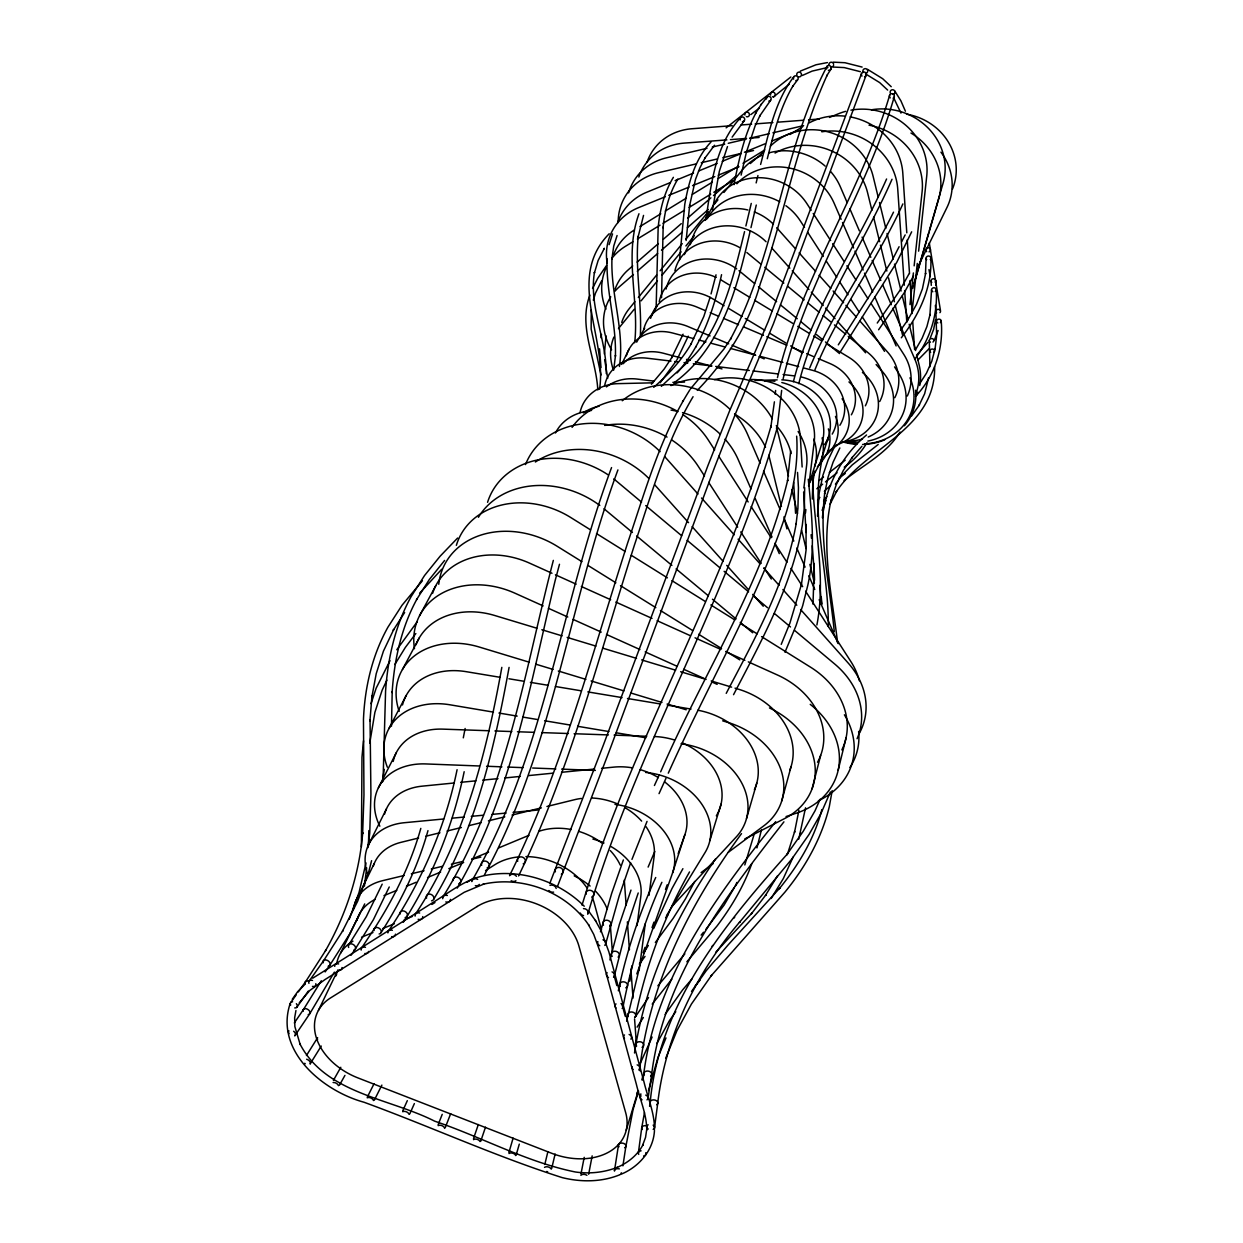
<?xml version="1.0" encoding="UTF-8"?>
<svg xmlns="http://www.w3.org/2000/svg" width="1243" height="1243" viewBox="0 0 1243 1243"><rect width="100%" height="100%" fill="white"/><g stroke="black" fill="none" stroke-linecap="round" stroke-linejoin="round"><path stroke-width="1.5" d="M806.07 524.391L806.054 550.245L801.347 585.142M599.546 348.801L600.99 367.477M931.535 289.914L929.919 315.256L930.075 314.463L926.905 326.583L922.088 338.282L915.594 349.64M611.96 258.497C610.546 294.669 624.856 330.327 619.418 366.483M607.066 258.777C605.931 291.499 616.512 323.522 615.394 356.259L615.503 355.374L613.669 370.15M661.525 297.714L663.156 227.003L663.047 227.842C664.725 210.828 668.967 193.861 677.823 179.116M656.149 307.534L658.168 227.22M391.483 726.161L392.198 691.559L392.12 692.584C394.217 660.095 401.287 627.591 417.042 598.862L416.545 599.67L429.255 579.611L444.606 560.438M804.672 487.629L804.268 508.387L802.279 525.447C791.946 586.106 761.524 640.735 733.541 694.697M368.41 846.032L368.845 830.573M361.402 846.732L361.977 757.173L363.5 740.766M812.3 499.064L812.875 482.004L814.631 471.128M930.836 258.124C932.281 287.428 918.997 315.163 901.315 337.785M926.097 258.249L925.476 274.019L925.647 273.227L922.43 288.811L916.464 304.457L907.778 320.041M640.269 337.257C642.165 303.603 634.971 269.855 638.187 236.217M634.691 342.726C639.353 300.045 623.691 255.157 638.98 213.749M383.062 780.697L385.579 691.124C387.832 658.308 395.134 625.54 411.153 596.562L424.547 575.525L440.115 556.211L457.61 538.033M790.703 450.789L787.549 480.963L787.751 479.876C762.814 583.759 702.621 674.576 660.654 771.825M679.533 259.865L684.784 204.24C688.762 181.975 695.132 158.824 711.027 141.935M369.746 743.19L374.904 712.317L382.129 690.222L386.884 680.139M781.661 390.395L777.248 427.204M599.546 389.245C607.501 337.397 565.487 278.168 609.194 233.746M686.136 240.505L689.679 204.924M774.405 401.831L770.831 427.219L771.033 426.085C723.364 591.311 631.926 740.44 582.035 905.137M775.212 394.249L775.616 390.457M909.985 304.597L913.387 272.947M914.149 265.847L922.104 191.795A63.346 58.732 18.2 0 0 868.997 125.155M912.067 311.807L917.287 263.423M918.624 251.148L926.734 176.102A62.461 58.126 18.1 0 0 850.911 110.161M591.28 309.927L591.155 329.022L601.006 375.044M816.884 624.996C826.548 575.276 813.264 525.54 812.549 475.758M935.047 349.205L936.663 335.548L935.87 311.434M934.627 366.732C935.87 429.658 865.377 447.107 836.119 492.042L836.632 491.327L830.075 504.13M803.879 487.955L806.614 465.441A59.711 51.647 20 0 0 798.115 431.523M813 604.191L814.103 570.615L812.3 545.724M928.614 377.639L924.652 393.705L918.997 405.575L919.463 404.907L911.368 416.296M805.448 513.188L805.884 509.583M808.789 485.997L814.212 441.716A58.701 51.087 19.9 0 0 750.352 379.503M364.401 886.197L366.669 867.832M367.975 847.602L369.746 833.105L370.927 794.153L370.041 719.79L369.948 720.831L371.983 695.707L371.906 696.733L376.225 673.659L383.434 651.13L393.751 629.455L393.27 630.263L404.628 612.535M629.844 981.162L631.801 965.997M637.038 925.6L640.844 896.187A58.607 44.966 20.5 0 0 610.857 846.467M639.151 970.332L645.272 923.813M649.017 895.333L654.113 856.645A57.349 44.499 20.5 0 0 645.987 826.642M654.579 1127.199L657.811 1102.727M638.312 1153.333L641.668 1128.209M649.576 1106.332L650.089 1102.572M382.456 782.049L384.196 769.37M611.851 259.336L613.716 246.176L617.087 235.517M658.277 226.397C660.033 209.244 664.368 192.152 673.38 177.314M646.795 1129.001L645.552 1137.376L642.631 1145.3L643.175 1144.383C637.659 1155.198 627.715 1162.997 616.652 1167.643M654.471 1130.338C653.569 1150.474 638.545 1167.395 620.288 1174.542M712.472 210.02L719.324 171.316L727.481 146.596M622.914 1165.841L625.975 1145.735M648.147 1097.709L651.736 1073.999M606.056 335.874L604.378 354.084M705.838 219.793C711.229 184.601 715.02 144.887 740.657 117.634M618.548 1144.554L614.43 1171.046A3.869 2.486 9.1 0 1 619.356 1168.886M640.3 1097.522L640.86 1093.871M643.004 1080.058C653.678 980.354 715.129 897.508 775.71 821.654M821.903 460.376C810.063 515.643 828.863 571.019 828.304 626.488M600.99 337.739L601.519 334.383M639.741 1068.809C649.965 982.188 690.393 903.086 741.512 833.618M634.505 1053.007C645.101 982.747 675.337 917.085 715.533 858.96M832.173 790.641L829.314 806.629C821.639 838.217 805.48 867.024 784.986 892.054L711.058 975.91L711.726 975.071L691.419 1004.064L676.969 1030.587L665.642 1058.399M777.45 377.654C801.098 278.603 860.995 192.556 889.631 95.214M657.64 1103.722C665.549 1036.134 696.049 973.036 740.067 921.591L739.43 922.415L791.853 858.96L809.007 834.519L820.893 813.652L830.402 791.915M641.823 1127.246L644.48 1112.578M650.26 1101.562C659.536 1003.365 724.374 924.776 787.285 854.05L786.648 854.842L803.164 831.427L815.02 810.809L820.131 799.249M822.369 517.756C825.787 485.749 841.993 455.684 866.557 434.972M464.167 771.717C453.136 825.026 432.813 876.47 403.291 922.275M588.654 1174.231L592.165 1155.866M638.079 237.04L643.548 215.396M651.565 1075.04C663.389 977.262 725.259 896.918 783.929 821.841M457.082 769.712C445.196 827.683 421.128 882.716 388.002 931.691M463.297 737.845L465.131 728.476M509.086 667.398C494.357 747.369 476.255 828.693 433.776 899.124M580.994 1173.874L584.21 1157.342M626.627 1021.187L638.824 970.301M501.83 667.367C486.339 753.553 464.26 840.688 415.209 914.522M625.835 1146.652L633.091 1109.517L638.545 1091.012M798.752 839.118L805.542 807.795M935.482 319.917L933.648 329.286L930.23 338.158M741.123 175.092L746.421 152.097L755.154 125.807L760.079 115.35L759.628 116.096L770.551 100.403M800.445 833.742L800.632 832.841M798.923 810.25L794.51 832.39L794.681 831.489L787.363 854.485M734.007 184.648C738.808 160.083 744.153 135.114 755.962 112.818M622.883 1007.529C631.258 964.521 643.688 922.213 661.882 882.297M783.168 378.664C806.412 279.893 866.355 194.157 894.183 96.938M798.767 383.683C816.993 310.439 862.036 247.761 892.023 179.272M618.33 990.749C626.565 951.765 639.151 913.729 655.729 877.496M793.391 381.679C811.834 309.056 856.396 246.813 886.585 178.992M689.57 205.748L695.521 179.349L699.871 167.898L705.185 157.628L704.75 158.343L714.507 145.245M761.4 830.013L756.956 847.897M721.561 274.687C713.715 309.927 701.705 345.616 677.124 372.884M777.046 428.338C729.796 595.708 636.804 746.484 587.986 913.589M716.03 274.812L711.043 293.923M754.454 833.245L744.806 864.973M750.088 231.416C737.41 286.651 722.338 347.543 673.924 382.922M750.974 227.64L756.272 205.033M295.943 1010.512L294.653 1017.799L294.871 1026.625L300.2 1044.586L299.874 1043.794C325.697 1093.824 389.587 1098.175 434.662 1121.17C481.833 1137.081 526.317 1162.034 575.323 1171.978C589.493 1174.029 604.098 1172.537 617.445 1167.286M366.032 862.922L359.041 892.443L349.236 919.261M744.557 231.618C735.141 269.964 725.959 309.631 704.097 343.13M745.893 225.977L751.254 203.417M767.288 158.716C773.674 133.747 779.796 108.079 793.081 85.72L792.614 86.482L797.555 79.878M551.643 1168.606L555.124 1154.032M614.291 976.175L626.798 927.169L638.218 892.971M756.148 182.923L757.935 175.543M760.607 164.449C768.702 134.399 774.436 101.693 794.013 76.538M544.791 1164.489L547.868 1151.748M609.909 959.907L619.387 924.404L630.993 890.081M635.577 1016.308C645.863 965.718 664.073 916.837 689.523 871.933M838.186 770.147L846.048 737.891M812.099 788.746L820.644 755.433M371.595 860.669L368.783 871.638L357.611 901.315L342.447 931.271L343.021 930.401L323.164 961.383M801.533 584.117L789.895 623.147L781.226 644.371M559.49 564.275L555.139 580.652C529.891 684.909 511.992 794.091 457.222 888.124M605.559 944.323L619.138 896.141L630.636 862.828M935.218 348.428L931.799 361.2L926.486 373.133L919.276 384.32M553.337 560.391C523.831 674.39 506.181 795.302 442.834 897.089M600.478 931.815L611.696 893.313L623.365 859.938M781.707 801.02L791.061 766.682M710.095 297.341L703.771 316.623L690.89 344.28L691.403 343.472C681.63 360.252 668.346 374.687 653.694 387.319M516.187 1154.933L519.294 1144.119M648.458 1090.562L658.029 1057.265L665.984 1037.936M508.931 1152.463L513.11 1138.106M746.515 818.515L756.801 783.059M914.009 283.451L928.847 232.286M929.329 230.608L943.064 183.249A61.093 56.929 16.5 0 0 871.343 109.819M912.75 288.407L938.745 198.771A61.948 57.52 16.7 0 0 910.964 133.048M641.823 1079.903L642.911 1076.205M593.331 300.2L595.459 293.177L601.69 280.685M427.965 830.635C417.897 866.791 401.334 900.849 381.197 932.436M589.897 295.135C577.871 326.412 596.22 358.528 597.805 389.929M626.239 1130.151L638.265 1090.639M709.831 840.719L721.095 804.035M420.818 828.397C410.703 864.196 394.155 897.881 374.081 929.096M821.856 809.628C814.289 839.009 798.27 865.377 779.268 888.745L779.905 887.922L728.118 944.929L706.273 970.659L691.528 991.448M821.235 459.957L828.273 437.318M808.525 485.795L821.918 443.363A52.361 45.665 19.3 0 0 781.831 382.533M609.101 244.669L612.535 233.902M636.804 973.922L672.618 872.772L684.893 834.659A59.042 46.302 20 0 0 664.648 781.894M751.704 863.916C743.656 886.399 731.366 907.11 716.962 926.082L686.851 961.802M822.089 510.345L825.974 500.401M371.02 703.678L376.132 688.234L390.022 660.654M938.108 330.514L934.425 339.992M480.73 1141.26L485.5 1127.152M473.505 1138.635L478.322 1124.542M690.176 244.7L692.833 237.04A49.347 44.608 24.2 0 1 747.898 209.989M643.128 952.728L645.024 947.384M652.031 927.604L653.942 922.151M665.502 889.475L667.149 884.845M678.181 853.646L684.893 834.659M290.209 1003.412C274.252 1050.692 322.652 1090.934 363.935 1102.215C430.311 1126.484 494.869 1156.13 562.178 1177.603C581.025 1182.264 601.301 1182.202 619.496 1174.899M617.926 469.916C568.595 603.259 553.446 749.001 484.366 874.948M611.556 467.57C560.748 603.725 545.428 753.18 472.029 880.65M389.245 886.989L373.413 919.649L355.451 948.735M631.957 859.395L647.044 821.39M911.663 231.819L896.762 262.304L840.221 352.033M382.191 884.161L366.328 916.635L348.444 945.348M445.258 1127.556L450.696 1113.65M557.423 886.585L610.422 748.068L714.259 468.191L735.747 413.08L773.395 323.817L866.091 75.31M438.111 1124.775L442.228 1114.334M549.732 883.555L603.275 745.334L707.873 465.721L729.657 410.703L768.112 321.766L861.554 73.539M688.249 336.169L676.798 360.113M639.71 1064.598L652.109 1037.066M683.075 334.212L671.593 357.937M814.864 369.979C838.45 311.698 877.045 261.092 902.869 203.914M648.116 867.086L654.781 851.502M809.737 367.897C832.157 313.174 867.536 265.101 893.499 212.165M409.802 1113.837L414.37 1103.582M402.716 1110.9L407.316 1100.661M659.039 793.64L665.984 778.289M668.299 773.162C706.412 687.923 753.988 606.677 784.504 518.16C793.127 491.777 798.472 464.027 796.654 436.153M735.297 885.964L736.881 882.468M654.424 785.498L659.101 775.244M793.127 857.048L783.323 878.552L771.188 898.456M653.647 928.521L671.981 888.574L682.904 868.686M784.986 652.233L796.033 625.695L802.745 605.481L807.779 585.329C815.61 550.4 811.85 514.431 808.276 479.223M518.564 875.927C569.9 770.489 598.924 656.195 634.474 544.962C651.332 494.667 665.72 442.586 693.066 396.703M839.864 447.946L833.105 462.147L827.993 477.421L824.606 493.828L824.762 492.943C818.919 539.338 829.734 585.655 834.286 631.63M834.193 447.34L828.087 460.065L822.85 475.479L819.23 492.896L817.49 516.202M318.426 1010.419L338.003 969.82M510.081 874.544C562.426 769.044 591.761 654.253 627.746 542.663C645.381 490.721 660.219 436.65 689.818 389.914M340.582 953.148L360.144 912.828M621.624 364.401L629.082 349.174M355.343 902.045L374.221 863.559M917.971 266.67L946.964 207.488A59.042 54.832 15.5 0 0 940.935 152.174M334.367 972.135L310.02 1013.309M368.13 845.551L386.449 808.882M592.569 288.438L597.728 278.308L606.537 265.505M364.712 903.91L349.485 934.27L330.079 964.817M374.345 1100.117L381.881 1085.092M367.338 1097.041L374.065 1083.71M325.324 951.035C345.989 914.739 359.351 874.373 362.723 832.655L362.63 833.727L363.966 794.976L363.469 719.417C364.758 687.332 372.201 655.372 387.925 627.187L402.017 605.263L422.402 580.745M378.431 787.72L396.237 752.807M899.093 246.72L892.163 260.222L838.295 344.839M901.688 241.655L905.153 234.911M388.904 728.616L406.243 695.396M402.468 669.449L419.295 637.861M808.882 483.993L819.106 464.789A47.855 41.578 18.9 0 0 822.105 437.893M726.223 693.361C754.548 639.12 785.514 584.288 796.25 523.287L796.064 524.344L797.913 508.449L798.457 487.784L797.524 472.418M694.728 881.442L685.437 898.922L673.116 918.406L655.341 942.474M419.559 615.72L435.811 585.639M656.863 1043.514L669.309 1020.845L675.772 1011.693M913.558 275.806L903.987 293.162L878.615 329.752M909.006 273.864L899.435 291.095L877.247 323.04M640.642 335.346L644.697 328.09M651.223 316.437L656.957 306.182M704.89 220.462L715.269 201.894A53.511 48.741 23.7 0 1 759.908 177.702A53.511 48.741 23.7 0 1 807.033 203.821L811.166 210.238M339.417 1085.248L344.948 1075.381M333.404 1080.385L340.8 1067.286M734.364 887.549L724.11 905.059L705.9 929.344M603.958 248.942L604.362 248.274L598.116 260.533L594.387 273.056L594.48 272.233C588.747 306.57 606.584 339.37 606.289 373.584M643.812 952.791L648.318 945.426M666.543 915.594L705.014 852.62A63.859 50.046 19.5 0 0 645.583 772.431M760.887 104.832L767.04 97.063M777.59 875.709L765.486 895.395L766.108 894.572L751.285 913.962L751.922 913.123L715.611 952.418M394.823 664.508L405.327 647.463L415.846 633.526M755.511 113.564L761.353 104.086M396.797 649.747L417.228 621.718M303.214 1009.922L321.315 980.758M310.33 1063.62L321.253 1046.062M306.446 1055.509L317.4 1038.029M831.101 68.847L826.673 75.916L827.139 75.155C796.918 141.733 784.628 214.79 760.343 283.559C749.047 324.314 726.534 360.237 697.276 390.38M695.629 347.232L696.142 346.424M682.547 401.536L683.168 400.572M827.061 66.267C781.925 151.926 776.316 253.448 730.511 339.09L731.07 338.22L723.846 349.159L690.424 388.935M305.172 982.374L325.868 950.18M732.111 137.134L744.122 120.959M637.084 1027.153L643.346 1017.535M634.94 1017.473L648.535 997.554M676.285 360.905L660.188 382.751M361.216 948.595L374.687 928.164M672.106 357.145L664.104 369.14L651.41 384.242M294.948 1035.621L309.507 1014.086M866.961 442.71C861.259 452.421 853.444 460.718 844.23 467.15M294.311 1022.958L303.727 1009.145M351.023 955.292L354.877 949.621M927.915 342.307L916.526 355.249M325.138 971.917L329.519 965.671M900.569 330.25L908.26 319.358M296.751 1007.42L308.311 991.075M309.383 980.774L323.724 960.528M292.276 999.248L297.683 991.65L305.094 984.161M290.909 1002.309L296.191 994.897M298.304 991.93L305.685 981.55M665.145 1014.428L682.64 989.879L691.807 979.142M299.237 1002.852L309.802 990.453L325.076 979.515L464.26 892.272L483.713 884.115L482.937 884.27C522.06 875.29 566.761 891.79 589.042 925.569L588.576 924.916L593.75 934.441L600.975 954.173L636.354 1084.222C639.959 1099.449 646.702 1114.21 646.764 1130.073M914.615 359.305C929.997 339.743 937.89 314.634 936.243 289.774M900.025 432.036C886.865 453.742 863.108 464.96 844.075 480.653M835.436 484.149L841.666 475.727L852.263 464.882L878.211 444.466M639.322 964.117L645.039 956.395M823.565 501.115L826.89 496.641M665.611 917.722L667.911 914.646M817.599 500.416L819.867 497.402M712.099 946.265L712.752 945.441M734.069 918.018L734.706 917.194M704.641 342.276C692.972 359.522 676.145 371.999 661.354 386.34M652.202 1004.126L671.795 979.204M824.342 444.683L828.475 439.416M817.412 466.902L822.648 460.252A43.956 38.3 18.6 0 0 828.366 428.866M657.858 985.823L684.846 953.878M419.59 593.237L441.716 569.247M634.909 301.692L629.253 308.637A55.158 48.586 25.1 0 0 621.718 322.388M638.327 297.497L656.646 275.029M660.111 270.772L682.252 243.612M685.779 239.293L708.324 211.636M714.305 204.287L717.926 199.859M723.954 192.447L742.211 170.058A57.38 52.672 22.8 0 1 761.804 155.375M634.148 309.352L620.366 326.225A55.951 49.052 25 0 0 618.486 328.711M641.093 300.853L657.438 280.84M662.131 275.091L681.117 251.847M685.903 245.99L694.309 235.704M928.816 348.957L917.971 359.988M701.13 935.124L703.522 932.234M915.532 396.346C934.643 376.474 943.717 348.397 941.2 321.051M695.272 985.777L700.089 980.137M861.896 446.284L851.75 458.03L852.263 457.315L843.36 470.382L836.197 484.832L830.945 500.882L831.101 500.012C820.504 547.2 832.142 595.537 837.564 642.584M671.655 906.8L736.244 836.943A68.551 54.195 18.9 0 0 741.17 781.956A68.551 54.195 18.9 0 0 684.815 744.339L681.086 743.718M824.373 491.389L830.666 485.158M823.487 457.393L827.154 454.115A41.858 36.575 18.3 0 0 835.482 416.389M632.734 265.909L628.383 269.7A58.141 51.522 26 0 0 615.145 289.044M637.084 262.118L658.417 243.55M663.467 239.153L681.273 223.647M687.674 218.069L710.903 197.839M713.513 195.571L735.747 176.195M750.306 163.532L763.622 151.926M770.318 146.099L772.991 143.768A60.441 55.826 21.5 0 1 831.598 132.923A60.441 55.826 21.5 0 1 873.13 176.397L878.226 197.295M633.448 274.532L619.589 286.574A58.965 52.004 25.9 0 0 614.834 291.313M637.239 271.238L657.656 253.51M661.494 250.169L682.174 232.223M687.379 227.687L708.355 209.477M773.581 96.907L789.305 84.136M816.837 488.763L822.617 484.195M825.492 481.911L837.036 472.806M819.153 480.482L823.519 477.063M726.13 127.843L790.874 76.973M829.345 472.511L845.193 460.19M750.865 114.574L759.411 108.032M701.099 872.617L713.14 863.636M728.305 852.325L763.668 825.942A73.539 58.576 18.2 0 0 780.837 769.51A73.539 58.576 18.2 0 0 727.854 722.416L722.649 720.831M839.072 478.011L845.24 473.459M312.723 978.179C354.333 952.247 395.787 926.051 437.21 899.808C451.411 890.78 465.224 880.215 481.88 876.191C518.098 867.645 558.029 880.137 584.241 906.225M431.958 904.438L434.972 902.527M466.995 882.297L474.702 877.434M485.547 870.582L494.885 864.677A61.171 46.442 21.4 0 1 518.129 856.955M827.76 451.504L833.4 447.946A41.594 36.451 17.9 0 0 842.086 398.754M639.943 226.568L660.779 213.78M665.269 211.03L686.338 198.088M692.413 194.374L712.208 182.224M718.33 178.464L738.358 166.174M743.019 163.315L764.818 149.937M790.004 134.493L802.683 126.708M632.858 241.779L625.369 246.363A60.86 54.055 26.8 0 0 612.069 258.109M637.364 239.029L660.049 225.169M663.078 223.305L684.489 210.222M689.088 207.41L710.732 194.188M713.839 192.277L732.578 180.825M744.79 838.932L784.411 818.671A78.029 62.523 17.6 0 0 769.464 707.951M800.337 71.1L815.998 64.776L827.45 62.57M802.325 75.481L812.114 71.115L827.885 67.433M834.457 445.988L840.936 443.223A42.992 37.772 17.4 0 0 848.953 381.943M383.978 895.644L396.812 890.299M406.477 886.29L416.172 882.25M427.545 877.511L440.628 872.073M448.816 868.655L463.655 862.487M471.952 859.037L488.592 852.108M498.645 847.928L529.052 835.28M670.117 182.674L646.857 192.183A60.534 54.397 27.8 0 0 617.678 222.87M675.12 180.623L693.547 173.072M698.597 171.006L717.18 163.408M722.276 161.31L740.999 153.65M744.433 152.252L765.02 143.815M771.934 140.987L797.944 130.344M829.485 117.432L838.295 113.828A62.461 58.126 18.1 0 1 845.675 111.342M361.558 937.206L372.962 932.53M382.782 928.521L394.28 923.813M404.193 919.758L412.49 916.371M665.393 196.705L638.467 207.674A61.358 54.91 27.6 0 0 607.159 263.345M668.781 195.337L689.15 187.04M692.569 185.642L714.834 176.584M718.268 175.185L739.01 166.733M786.058 816.558L796.266 813.202A81.292 65.428 17.1 0 0 810.234 704.346M842.754 442.275L848.316 440.845A45.711 40.258 16.9 0 0 877.698 411.728A45.711 40.258 16.9 0 0 862.44 372.449M418.627 838L400.992 842.334A55.78 42.044 23.7 0 0 373.288 866.153M425.712 836.259L439.944 832.763M447.076 831.008L461.402 827.496M468.58 825.725L481.196 822.633M488.437 820.846L504.782 816.837M512.069 815.051L541.389 807.841M546.936 806.489L574.732 799.653A57.349 44.499 20.5 0 1 581.398 798.441M404.099 875.507L382.518 880.697A56.976 42.433 23.7 0 0 353.214 910.031M411.324 873.782L424.018 870.737M431.29 868.981L442.244 866.355M451.395 864.165L462.412 861.523M471.625 859.301L480.855 857.095M707.003 148.305L666.605 157.783A59.555 53.931 28.4 0 0 628.632 192.867M712.301 147.047L724.716 144.141M728.258 143.302L746.064 139.123M749.638 138.284L769.339 133.654M772.928 132.815L803.615 125.605M695.894 163.967L658.557 172.668A60.363 54.443 28.2 0 0 618.175 221.876M701.254 162.724L717.397 158.949M722.804 157.69L740.844 153.495M746.266 152.221L753.522 150.527M591.559 410.408L586.292 411.324A51.258 43.676 25.3 0 0 555.45 432.999M843.127 441.871L853.521 440.799A49.254 43.443 16.4 0 0 862.44 439.09M453.881 783.012L421.967 786.182A57.691 44.127 24 0 0 384.553 814.165M460.625 782.344L475.851 780.837M482.641 780.153L497.961 778.631M504.767 777.963L520.18 776.424M528.757 775.57L552.871 773.177M561.525 772.307L594.558 769.029M601.55 768.329L613.809 767.117A59.042 46.302 20 0 1 632.485 767.863M443.642 818.982L404.239 822.726A58.903 44.562 23.9 0 0 367.959 874.979M452.25 818.174L464.354 817.024M471.283 816.356L483.434 815.206M492.135 814.383L506.103 813.062M513.095 812.394L537.691 810.048M732.205 125.667L691.838 128.759A57.162 52.159 28.8 0 0 646.997 162.429M741.014 124.999L751.627 124.176M755.169 123.912L772.897 122.56M778.227 122.14L803.18 120.245M808.556 119.825L819.292 119.002M726.875 139.9L684.209 143.116A57.924 52.657 28.6 0 0 638.84 177.065M730.449 139.636L746.561 138.424M750.15 138.159L759.116 137.476M652.901 382.828L618.175 383.636A46.379 39.9 25.1 0 0 580.03 412.598M672.867 382.347L684.536 382.083M755.122 380.405L777.155 379.892M833.261 62.15L844.945 62.725L862.129 67.075M833.323 67.06L844.261 67.588L860.374 71.69M489.338 730.76L442.788 729.128A61.42 47.685 24.3 0 0 393.192 761.431M494.947 730.962L511.821 731.552M517.461 731.754L534.397 732.345M541.948 732.609L568.424 733.525M574.126 733.727L608.402 734.924M614.12 735.126L646.733 736.276M478.943 765.968L425.759 763.932A62.694 48.151 24.3 0 0 379.845 826.207M486.588 766.247L501.908 766.838M507.657 767.055L523.023 767.646M532.641 768.019L555.823 768.904M561.634 769.122L595.381 770.411M843.267 441.638L854.64 442.088A53.045 46.83 16 0 0 857.903 442.12M671.049 361.076L646.966 358.186A42.883 37.212 24.9 0 0 604.533 386.309M674.763 361.527L678.476 361.962M684.038 362.63L687.767 363.08M693.33 363.748L711.959 365.986M715.688 366.436L749.327 370.476M753.072 370.927L777.465 373.863M783.106 374.531L794.401 375.899M654.051 381.135L637.115 379.068A43.567 37.585 24.8 0 0 606.444 386.899M500.012 677.295L466.187 671.671A66.345 52.268 24.7 0 0 402.499 704.952M508.931 678.771L523.21 681.148M530.373 682.345L548.272 685.328M555.45 686.509L580.605 690.704M587.799 691.9L622.075 697.603M627.497 698.504L660.111 703.926M667.367 705.138L691.015 709.069M493.471 712.13L449.888 704.781A67.697 52.796 24.6 0 0 387.334 767.195M498.94 713.047L517.181 716.108M522.65 717.04L537.271 719.495M544.589 720.738L570.257 725.057M577.607 726.285L608.899 731.552M616.279 732.795L645.847 737.783M843.453 441.669L850.321 442.912A56.51 49.922 15.7 0 0 857.328 443.782M693.749 338.64L672.836 333.062A41.05 35.907 24.8 0 0 626.348 355.793M698.97 340.038L705.962 341.887M711.198 343.286L725.166 347.015M730.402 348.413L754.889 354.939M760.141 356.337L782.904 362.412M786.415 363.344L798.69 366.623M803.957 368.021L812.72 370.367A41.205 36.187 18.2 0 1 839.88 425.292M681.226 358L663.529 353.276A41.703 36.28 24.7 0 0 623.24 363.702M686.54 359.429L690.083 360.361M695.412 361.791L711.369 366.048M716.683 367.477L722.012 368.907M536.774 628.212L494.636 615.471A71.721 57.349 25 0 0 416.001 644.729M541.839 629.735L562.1 635.872M567.165 637.395L595.894 646.096M602.669 648.131L636.525 658.37M641.621 659.909L675.539 670.179M680.636 671.717L706.102 679.424M711.214 680.962L731.614 687.13M735.017 688.156L738.42 689.181A72.078 57.955 18.2 0 1 789.74 770.334M529.005 662.131L479.13 646.997A73.166 57.939 24.9 0 0 399.174 711.369M535.904 664.213L553.119 669.433M558.293 671.002L585.888 679.377M591.078 680.946L623.893 690.89M630.807 692.988L661.96 702.435M667.149 704.004L686.214 709.784M705.247 310.595L696.919 307.068A40.988 36.14 24.7 0 0 643.765 329.364M710.235 312.708L718.547 316.25M723.55 318.363L738.513 324.718M743.5 326.831L763.466 335.315M766.791 336.729L786.726 345.197M791.713 347.31L803.351 352.251M806.676 353.649L813.326 356.477M818.298 358.59L829.936 363.531A40.941 36.078 17.8 0 1 851.362 414.82M710.095 335.921L688.125 326.598A41.625 36.529 24.6 0 0 636.696 342.151M713.482 337.35L728.693 343.814M732.065 345.243L755.713 355.28M759.1 356.71L764.165 358.87M551.985 573.256L529.534 563.126A76.771 62.29 25.2 0 0 432.548 593.455M555.435 574.81L576.162 584.163M581.336 586.494L610.655 599.732M615.829 602.063L652.016 618.393M657.174 620.723L689.881 635.484M695.039 637.814L720.831 649.452M725.99 651.783L744.883 660.313M748.317 661.866L777.512 675.027A76.507 61.855 17.5 0 1 817.521 762.254M543.129 605.9L514.928 593.191A78.309 62.973 25.2 0 0 414.463 648.691M548.427 608.293L567.787 617.025M573.07 619.402L601.239 632.097M606.506 634.474L639.912 649.53M645.179 651.907L676.798 666.155M683.821 669.324L704.874 678.818M711.882 681.972L717.149 684.349M867.583 69.39L882.67 78.697L891.231 86.715M865.501 73.865L879.671 82.597L887.657 90.071M724.11 305.685L712.705 298.802A43.241 38.253 24.5 0 0 650.617 318.317M729.004 308.637L742.009 316.514M745.272 318.472L764.756 330.25M769.619 333.186L785.825 342.975M790.672 345.911L801.999 352.748M721.018 279.939L729.035 284.787M733.852 287.708L749.855 297.403M754.656 300.309L772.245 310.952M777.03 313.842L792.987 323.506M797.757 326.396L808.913 333.14M813.683 336.03L821.623 340.846M826.393 343.721L848.612 357.176A42.34 37.399 17.3 0 1 865.377 405.824M581.926 561.665L557.159 546.267A82.349 67.215 25.2 0 0 438.748 584.272M588.11 565.518L615.875 582.796M620.49 585.671L655.822 607.641M660.437 610.499L692.553 630.496M698.659 634.287L721.53 648.52M726.098 651.348L739.771 659.862M590.456 529.813L570.739 517.508A80.764 66.485 25.3 0 0 456.352 545.351M596.516 533.589L625.245 551.519M631.289 555.295L667.413 577.84M671.935 580.652L704.905 601.239M710.887 604.968L734.784 619.884M740.75 623.613L757.127 633.837M761.586 636.618L810.529 667.165A79.754 64.745 17 0 1 841.853 749.886M739.026 270.71L754.625 283.559M758.51 286.76L776.611 301.692M780.495 304.892L797.245 318.705M801.098 321.875L811.368 330.343M816.496 334.585L822.897 339.852M825.461 341.965L839.522 353.556M746.841 252.5L760.902 264.122M764.74 267.292L783.836 283.078M787.642 286.232L804.128 299.858M807.919 302.997L819.292 312.397M823.084 315.536L830.65 321.782M834.426 324.905L845.737 334.258M848.254 336.34L868.298 352.903A45.028 39.854 16.8 0 1 879.687 401.536M604.005 508.76L632.423 532.455M636.665 535.997L671.904 565.394M676.114 568.906L708.277 595.739M712.457 599.219L736.074 618.921M740.238 622.386L752.683 632.765M641.543 502.125L616.497 481.134A83.079 69.328 25 0 0 613.762 478.928M645.707 505.606L681.63 535.717M687.13 540.332L720.008 567.88M724.11 571.314L748.597 591.854M754.035 596.391L767.568 607.749M774.311 613.405L790.486 626.954M794.526 630.341L834.675 663.995A81.277 66.205 16.7 0 1 857.064 738.73M771.841 248.056L789.849 268.193M792.257 270.865L808.96 289.526M811.353 292.198L823.223 305.452M825.585 308.109L835.047 318.674M837.409 321.3L865.594 352.794M876.113 364.525L881.924 371.02A49.254 43.443 16.4 0 1 868.22 437.023M654.719 484.817L688.544 522.65M692.149 526.675L723.177 561.385M726.72 565.363L747.991 589.151M752.683 594.403L763.249 606.211M776.689 227.749L795.613 248.957M799.14 252.919L815.594 271.362M819.106 275.293L830.79 288.392M833.121 291.002L843.577 302.733M845.908 305.343L856.334 317.027M859.799 320.912L887.393 351.862A48.524 43.008 16.2 0 1 894.805 397.713M664.85 456.756L697.991 494.046M701.518 498.008L734.24 534.832M738.109 539.182L759.955 563.763M763.792 568.082L779.081 585.298M782.904 589.586L796.825 605.263M800.616 609.536L848.192 663.047A80.857 66.034 16.6 0 1 859.333 733.308M595.366 920.41L601.348 931.287L608.884 951.905L643.998 1082C647.758 1097.678 654.564 1112.905 654.502 1129.265M588.467 910.886L595.832 921.047M894.913 91.205L900.926 100.885L905.401 111.217M704.486 475.945L698.209 466.249A82.924 70.245 23.6 0 0 671.857 440.038M708.665 482.408L737.674 527.156M740.766 531.911L761.167 563.405M764.212 568.098L771.297 579.02M804.516 227.376L800.321 220.881A54.304 49.254 23.6 0 0 785.902 205.716M807.655 232.239L823.27 256.431M826.377 261.248L836.71 277.251M839.786 282.037L848.006 294.762M851.067 299.516L859.239 312.164M862.285 316.903L884.534 351.365M894.556 366.903L898.549 373.102A53.045 46.83 16 0 1 867.847 441.094M813.217 213.439L830.635 240.536M832.67 243.706L843.842 261.108M846.871 265.816L855.961 279.955M858.975 284.647L868.002 298.708M871.001 303.37L903.692 354.239A52.268 46.379 15.8 0 1 907.328 396.02M714.663 449.904L708.51 440.348A81.401 69.437 23.7 0 0 682.687 414.525M718.765 456.274L748.162 501.954M751.176 506.647L771.157 537.691M775.119 543.859L786.974 562.287M790.921 568.408L802.667 586.665M805.604 591.217L850.865 661.556A78.464 64.248 16.7 0 1 859.364 680.776M894.09 98.663L900.973 113.113M750.99 488.903L738.202 459.599A78.899 67.371 22.7 0 0 725.026 439.167M755.231 498.583L772.012 536.992M774.793 543.346L779.283 553.617M841.123 219.327L834.162 203.293A58.235 53.231 22.8 0 0 736.881 183.762M842.521 222.513L853.568 247.963M854.951 251.133L863.155 270.042M864.522 273.18L872.679 291.934M874.699 296.611L896.125 345.942M760.094 463.235L747.571 434.335A77.47 66.609 22.7 0 0 734.675 414.183M763.528 471.206L780.138 509.521M784.721 520.102L793.811 541.093M796.825 548.07L805.076 567.119M808.82 575.742L814.755 589.477M819.184 599.716L838.217 643.641M847.151 202.547L840.299 186.699A57.38 52.672 22.8 0 0 830.557 171.441M849.886 208.871L859.379 230.856M862.083 237.102L870.815 257.332M872.151 260.424L880.821 280.483M882.81 285.098L891.293 304.706M892.816 308.264L914.864 359.274A55.702 49.44 15.6 0 1 915.485 394.73M601.565 929.904L594.278 903.319A61.171 46.442 21.4 0 0 592.103 897.135M614.462 976.951L616.823 985.559M621.982 1004.344L622.914 1007.747M623.38 1009.44L625.229 1016.23M871.887 210.238L867.552 192.603A61.327 56.401 21.5 0 0 775.057 153.044M873.611 217.261L879.624 241.686M880.464 245.151L886.834 271.021M888.512 277.888L894.385 301.738M895.209 305.125L902.651 335.424M781.427 506.507L769.852 459.366A73.259 62.911 21.7 0 0 768.718 455.326M783.96 516.87L786.912 528.896M879.5 202.5L885.808 228.355M887.051 233.482L893.282 259.026M894.525 264.106L901.082 291.017M902.309 296.036L907.98 319.296M909.192 324.252L915.609 350.526M916.806 355.436L919.183 365.193A58.328 51.786 15.7 0 1 919.711 385.532M788.497 476.085L778.46 434.662A71.954 62.212 21.7 0 0 776.44 427.98M791.807 489.726L797.555 513.437M801.611 530.233L806.054 548.551M809.892 564.384L814.445 583.169M929.003 269.607L930.23 276.661M929.298 243.022L940.438 310.315M604.673 359.662L607.718 378.245M811.104 534.692L811.508 538.359M821.235 596.733L821.949 604.207M935.357 305.405L935.824 310.284M819.805 585.375L821.514 603.865M610.282 924.559L612.395 951.687M624.281 880.075L626.146 905.246M627.373 921.855L629.44 949.776M630.885 969.245L633.029 998.098M634.567 1018.965L635.826 1035.901A55.749 41.112 19.6 0 1 634.831 1046.575M904.298 285.206L897.741 189.091A63.113 58.343 19.9 0 0 821.794 131.805M904.655 290.536L906.815 322.232M906.8 232.814L902.806 173.181A62.228 57.737 19.9 0 0 850.088 116.873M907.266 239.946L909.519 273.538M909.985 280.53L912.191 313.547M912.766 322.17L914.599 349.501M793.64 482.47L795.567 513.297M802.139 467.011L800.414 438.095A65.459 56.821 20.7 0 0 714.445 379.612M803.646 492.01L806.085 532.486M935.715 280.747L935.979 285.237M929.298 340.566L929.935 366.747M931.038 280.887L931.287 285.393M814.025 563.359L814.553 580.217M586.074 894.323A4.086 3.449 17.9 0 1 588.545 890.376A4.086 3.449 17.9 0 1 593.564 892.521A4.086 3.449 17.9 0 1 592.119 896.902M583.48 908.602A4.133 3.48 17.9 0 1 587.69 914.149M583.557 915.578A4.133 3.48 17.9 0 1 580.31 913.046M890.237 97.871A2.439 2.424 -21.9 0 1 890.299 94.266A2.439 2.424 -21.9 0 1 893.903 94.654A2.439 2.424 -21.9 0 1 893.111 98.181M890.594 93.567A2.424 2.408 -23.4 0 1 891.449 90.024A2.424 2.408 -23.4 0 1 894.851 91.314A2.424 2.408 -23.4 0 1 893.064 94.499M555.403 871.856A4.086 3.48 21.8 0 1 557.486 867.583A4.086 3.48 21.8 0 1 562.691 869.618A4.086 3.48 21.8 0 1 561.323 874.171M553.617 892.117A4.149 3.511 21.8 0 1 548.986 890.532M549.981 885.389A4.149 3.511 21.8 0 1 556.18 888.465M861.989 76.041A2.439 2.439 0 0 1 862.471 72.389A2.439 2.439 0 0 1 866.029 73.368A2.439 2.439 0 0 1 864.569 76.755M863.326 72.467A2.424 2.424 0 0 1 864.165 68.909A2.424 2.424 0 0 1 867.583 70.23A2.424 2.424 0 0 1 865.796 73.415M517.709 861.29A4.086 3.449 25.6 0 1 519.854 857.002A4.086 3.449 25.6 0 1 525.028 859.379A4.086 3.449 25.6 0 1 523.225 863.823M515.907 880.728A4.133 3.48 25.6 0 1 511.168 880.759M509.537 875.725A4.133 3.48 25.6 0 1 516.451 876.315M826.626 68.909A2.455 2.424 65.7 0 1 828.32 65.553A2.455 2.424 65.7 0 1 831.256 67.93A2.455 2.424 65.7 0 1 828.382 70.338M833.602 65.351A2.424 2.393 67 0 1 830.852 67.044M828.91 64.9A2.424 2.393 67 0 1 830.914 62.259A2.424 2.393 67 0 1 833.649 64.17M481.678 865.346A4.071 3.372 28.1 0 1 483.76 861.15A4.071 3.372 28.1 0 1 488.872 863.574A4.071 3.372 28.1 0 1 487.132 867.925M479.332 884.394A4.117 3.403 28.1 0 1 475.339 885.669M471.843 881.598A4.117 3.403 28.1 0 1 477.669 879.391M793.609 79.148A2.439 2.377 57.9 0 1 795.116 75.87A2.439 2.377 57.9 0 1 798.146 77.905A2.439 2.377 57.9 0 1 795.815 80.624M796.856 75.201A2.424 2.362 58.6 0 1 798.752 72.125A2.424 2.362 58.6 0 1 801.486 74.596A2.424 2.362 58.6 0 1 798.69 76.864M453.136 880.495A4.04 3.263 29.4 0 1 455.855 877.045A4.04 3.263 29.4 0 1 460.516 879.78A4.04 3.263 29.4 0 1 458.76 883.789M450.479 899.404A4.086 3.294 29.4 0 1 445.786 901.936M442.726 898.705A4.086 3.294 29.4 0 1 447.356 895.473M766.449 98.927A2.424 2.331 52.9 0 1 768.594 96.348A2.424 2.331 52.9 0 1 771.157 98.71A2.424 2.331 52.9 0 1 768.842 101.118M770.613 95.121A2.408 2.315 53.3 0 1 772.462 92.106A2.408 2.315 53.3 0 1 775.181 94.561A2.408 2.315 53.3 0 1 772.431 96.768M426.598 898.099A4.009 3.154 30.7 0 1 428.664 894.137A4.009 3.154 30.7 0 1 433.636 896.871A4.009 3.154 30.7 0 1 431.57 900.833M422.744 916.604A4.055 3.185 30.7 0 1 418.145 919.307M415.115 916.091A4.055 3.185 30.7 0 1 419.668 913.03M740.191 119.918A2.408 2.268 50.8 0 1 741.869 116.982A2.408 2.268 50.8 0 1 744.697 119.142A2.408 2.268 50.8 0 1 742.444 121.643M744.945 115.086A2.393 2.253 51.1 0 1 746.903 112.134A2.393 2.253 51.1 0 1 749.42 114.9A2.393 2.253 51.1 0 1 746.328 116.609M400.028 914.102A3.978 3.045 31.9 0 1 402.701 910.901A3.978 3.045 31.9 0 1 407.238 913.916A3.978 3.045 31.9 0 1 405.156 917.536M395.445 934.177A4.024 3.061 31.9 0 1 391.654 936.632M387.878 932.887A4.024 3.061 31.9 0 1 392.353 930.308M374.034 930.572A3.962 2.937 33 0 1 376.629 927.48A3.962 2.937 33 0 1 381.104 930.51A3.962 2.937 33 0 1 379.115 933.99M368.518 951.439A3.993 2.952 33 0 1 364.852 953.474M361.169 950.087A3.993 2.952 33 0 1 365.458 947.321M348.661 947.446A3.931 2.828 34 0 1 350.34 943.872A3.931 2.828 34 0 1 355.141 946.42A3.931 2.828 34 0 1 353.789 950.165M341.996 967.551A3.978 2.843 33.9 0 1 339.184 970.177M334.74 966.37A3.978 2.843 33.9 0 1 338.609 963.946M323.164 962.797A3.9 2.719 34.9 0 1 325.557 959.953A3.9 2.719 34.9 0 1 329.939 962.983A3.9 2.719 34.9 0 1 328.152 966.231M315.8 983.695A3.947 2.719 34.8 0 1 312.459 986.398M308.932 983.368A3.947 2.719 34.8 0 1 312.506 980.447M305.188 983.726A3.869 2.595 35 0 1 309.041 981.395M296.362 1003.676A3.915 2.595 35 0 1 294.731 1007.933M290.676 1005.121A3.915 2.595 35 0 1 292.587 1001.78M303.261 1011.227A3.838 2.486 33.8 0 1 305.467 1008.648A3.838 2.486 33.8 0 1 309.818 1011.584A3.838 2.486 33.8 0 1 308.186 1014.568M293.659 1031.255A3.884 2.486 33.8 0 1 294.731 1035.776M289.075 1033.648A3.884 2.486 33.8 0 1 288.92 1030.82M317.555 1039.583A3.822 2.408 31.6 0 1 317.587 1037.625M305.265 1063.759A3.853 2.408 31.6 0 1 304.675 1063.293M306.617 1059.238A3.853 2.408 31.6 0 1 310.144 1064.024M333.108 1082.529A3.838 2.393 29.1 0 1 338.453 1085.667M367.244 1097.833A3.838 2.408 26.5 0 1 370.802 1097.957A3.838 2.408 26.5 0 1 373.49 1100.552M402.732 1111.739A3.838 2.408 23.9 0 1 406.321 1111.801A3.838 2.408 23.9 0 1 409.04 1114.334M438.22 1125.63A3.838 2.424 21.4 0 1 442.042 1125.707A3.838 2.424 21.4 0 1 444.652 1128.364M473.49 1139.66A3.838 2.408 18.8 0 1 477.048 1139.334A3.838 2.408 18.8 0 1 480.031 1141.571M509.009 1153.535A3.838 2.408 16.2 0 1 512.784 1153.209A3.838 2.408 16.2 0 1 515.69 1155.57M547.65 1171.714A3.838 2.393 13.7 0 1 546.609 1171.496M544.527 1167.379A3.838 2.393 13.7 0 1 548.163 1166.944A3.838 2.393 13.7 0 1 551.146 1169.026M580.885 1175.319A3.853 2.408 11.2 0 1 586.914 1175.334M619.045 1146.73A3.822 2.486 9.1 0 1 619.931 1143.374A3.822 2.486 9.1 0 1 625.167 1144.321A3.822 2.486 9.1 0 1 624.639 1147.74M621.484 1172.833A3.869 2.486 9.1 0 1 621.018 1173.174M642.305 1129.499A3.853 2.595 7.9 0 1 642.522 1126.407A3.853 2.595 7.9 0 1 646.95 1125.987M645.77 1152.727A3.9 2.595 7.9 0 1 643.625 1155.959M638.747 1154.39A3.9 2.595 7.9 0 1 641.108 1150.832M930.65 352.437A2.331 1.942 -4.5 0 1 930.51 349.703A2.331 1.942 -4.5 0 1 933.788 349.516A2.331 1.942 -4.5 0 1 933.928 352.251M930.401 342.167A2.315 1.927 -4.6 0 1 929.811 339.308A2.315 1.927 -4.6 0 1 933.275 339.121A2.315 1.927 -4.6 0 1 932.965 342.027M650.229 1103.116A3.884 2.719 8.1 0 1 652.28 1100.055A3.884 2.719 8.1 0 1 657.096 1101.282A3.884 2.719 8.1 0 1 656.692 1104.763M653.134 1125.164A3.931 2.719 8.1 0 1 653.165 1129.405M648.224 1129.064A3.931 2.719 8.1 0 1 648.178 1124.806M937.828 322.962A2.346 2.02 -5.5 0 1 936.911 320.072A2.346 2.02 -5.5 0 1 940.407 319.575A2.346 2.02 -5.5 0 1 940.423 322.605M936.616 312.879A2.331 2.004 -5.7 0 1 936.492 310.035A2.331 2.004 -5.7 0 1 939.77 309.833A2.331 2.004 -5.7 0 1 939.91 312.677M644.402 1074.962A3.915 2.828 9.2 0 1 645.707 1071.357A3.915 2.828 9.2 0 1 650.866 1072.321A3.915 2.828 9.2 0 1 650.617 1076.112M645.739 1095.099A3.962 2.843 9.2 0 1 647.013 1099.853M642.056 1099.837A3.962 2.843 9.2 0 1 640.735 1096.015M932.856 291.748A2.362 2.082 -5.5 0 1 931.97 288.671A2.362 2.082 -5.5 0 1 935.544 288.329A2.362 2.082 -5.5 0 1 935.264 291.515M931.799 282.379A2.346 2.066 -5.6 0 1 931.66 279.457A2.346 2.066 -5.6 0 1 934.969 279.255A2.346 2.066 -5.6 0 1 935.109 282.177M636.634 1046.062A3.947 2.937 10.2 0 1 637.737 1042.054A3.947 2.937 10.2 0 1 643.159 1043.312A3.947 2.937 10.2 0 1 642.056 1047.336M637.146 1064.863A3.993 2.952 10.2 0 1 638.762 1069.943M633.169 1069.508A3.993 2.952 10.2 0 1 632.081 1066.665M926.703 259.647A2.377 2.144 -5.7 0 1 926.827 256.664A2.377 2.144 -5.7 0 1 930.121 256.617A2.377 2.144 -5.7 0 1 930.215 259.616M926.688 251.676A2.362 2.144 -5.9 0 1 926.486 248.414A2.362 2.144 -5.9 0 1 930.059 248.709A2.362 2.144 -5.9 0 1 929.065 251.878M628.321 1016.199A3.978 3.045 11.3 0 1 629.657 1012.315A3.978 3.045 11.3 0 1 634.878 1013.371A3.978 3.045 11.3 0 1 634.614 1017.458M629.113 1034.425A4.024 3.076 11.3 0 1 630.9 1039.132M624.499 1038.853A4.024 3.076 11.3 0 1 624.483 1034.937M620.304 986.476A3.993 3.154 12.6 0 1 621.469 982.172A3.993 3.154 12.6 0 1 626.954 983.555A3.993 3.154 12.6 0 1 625.788 987.874M620.987 1003.552A4.055 3.185 12.6 0 1 622.168 1008.524M615.953 1007.98A4.055 3.185 12.6 0 1 615.984 1003.924M612.209 956.349A4.024 3.263 13.9 0 1 612.721 951.827A4.024 3.263 13.9 0 1 618.268 952.558A4.024 3.263 13.9 0 1 618.113 957.126M612.053 971.902A4.071 3.294 13.9 0 1 613.545 977.2M608.511 977.573A4.071 3.294 13.9 0 1 607.112 972.679M603.508 925.165A4.055 3.356 15.4 0 1 604.518 920.69A4.055 3.356 15.4 0 1 609.956 921.669A4.055 3.356 15.4 0 1 609.691 926.284M602.979 939.786A4.102 3.387 15.4 0 1 604.813 945.395M599.747 945.768A4.102 3.387 15.4 0 1 597.836 941.526M906.567 114.17A58.235 54.288 15.3 0 1 952.495 189.014M613.793 254.287A60.021 53.542 27 0 1 634.008 230.204M809.146 122.886A62.228 57.737 19.9 0 1 844.572 116.096M605.916 309.196A60.86 54.055 26.8 0 1 606.351 267.338M917.878 392.213A58.328 51.786 15.7 0 1 916.588 395.445M611.603 349.811A58.965 52.004 25.9 0 1 610.764 296.782M915.64 390.193A59.151 52.268 15.8 0 1 904.391 425.759M884.721 439.82A59.151 52.268 15.8 0 1 862.58 444.466M854.904 444.202A59.151 52.268 15.8 0 1 843.764 442.182M768.811 152.905A57.38 52.672 22.8 0 1 825.134 166.065M613.219 369.482A55.951 49.052 25 0 1 613.887 337.055M909.985 377.825A56.51 49.922 15.7 0 1 864.538 443.86M707.22 218.799A54.304 49.254 23.6 0 1 779.718 201.786M754.268 211.931A49.347 44.608 24.2 0 1 773.379 224.175M684.365 254.629A50.108 45.074 24.2 0 1 766.061 241.748M674.918 270.756A45.525 40.801 24.5 0 1 739.632 247.528M666.077 289.06A46.224 41.237 24.4 0 1 736.726 268.923M659.241 301.754A42.573 37.849 24.6 0 1 716.201 277.391M801.704 377.095A43.256 37.896 18.5 0 1 832.235 434.102M781.8 379.861A47.063 41.128 18.9 0 1 826.16 442.104M583.324 412.94A47.141 40.304 25 0 1 599.079 406.212M764.694 380.871A52.361 45.665 19.3 0 1 774.917 381.244M813.73 439.167A53.247 46.162 19.4 0 1 814.616 466.576M776.254 425.681A66.625 57.458 20.7 0 1 791.107 453.555M670.987 385.594A71.954 62.212 21.7 0 1 772.214 418.673M734.566 414.043A73.259 62.911 21.7 0 1 765.533 447.2M622.246 400.759A77.47 66.609 22.7 0 1 729.983 409.289M671.034 410.112A78.899 67.371 22.7 0 1 675.959 410.998M682.5 412.614A78.899 67.371 22.7 0 1 720.241 434.195M572.075 427.374A81.401 69.437 23.7 0 1 677.994 411.635M604.642 425.432A82.924 70.245 23.6 0 1 667.056 437.085M525.509 464.587A83.328 70.369 24.5 0 1 660.111 451.644M858.618 731.428A82.349 66.702 16.7 0 1 849.886 767.506M535.376 462.008A84.912 71.177 24.4 0 1 648.675 478.275M487.567 502.312A83.079 69.328 25 0 1 607.998 474.764M844.385 714.787A82.815 66.889 16.8 0 1 818.376 800.741M478.415 517.306A84.679 70.105 24.9 0 1 599.794 505.435M697.882 710.235A67.153 53.62 18.8 0 1 754.377 789.74M682.267 742.863A62.538 49.518 19.5 0 1 716.325 815.812M654.424 736.54A62.538 49.518 19.5 0 1 674.343 739.942M640.207 769.65A59.042 46.302 20 0 1 658.355 777.59M614.974 804.392A60.317 46.783 20.1 0 1 672.618 872.772M592.227 798.022A57.349 44.499 20.5 0 1 618.206 804.221M624.903 807.639A57.349 44.499 20.5 0 1 641.621 821.095M592.864 839.041A58.607 44.966 20.5 0 1 603.989 842.987M356.881 920.504A56.121 41.641 23.5 0 1 374.904 899.528M538.856 831.318A57.97 44.515 20.9 0 1 571.283 829.532M578.787 831.381A57.97 44.515 20.9 0 1 602 843.142M610.266 850.569A57.97 44.515 20.9 0 1 620.241 865.05M574.204 875.88A59.291 44.966 21 0 1 590.083 886.041M595.583 891.215A59.291 44.966 21 0 1 607.159 909.006M336.589 974.761A57.349 41.998 23.5 0 1 336.278 971.979M336.682 963.62A57.349 41.998 23.5 0 1 352.934 941.169M525.929 856.582A61.171 46.442 21.4 0 1 586.96 887.859M638.079 1090.686A58.887 42.961 19.4 0 1 636.789 1093.281M639.43 1068.017A58.887 42.961 19.4 0 1 640.098 1070.876M335.719 976.175A58.872 42.961 23.3 0 1 336.511 973.393M477.203 906.473L330.529 997.943A60.192 43.319 23.3 0 0 357.937 1077.914L551.628 1153.255A60.192 43.319 19.4 0 0 625.695 1112.749L578.912 946.032A62.601 46.923 21.4 0 0 536.696 903.941A62.601 46.923 21.4 0 0 477.203 906.473"/></g></svg>
